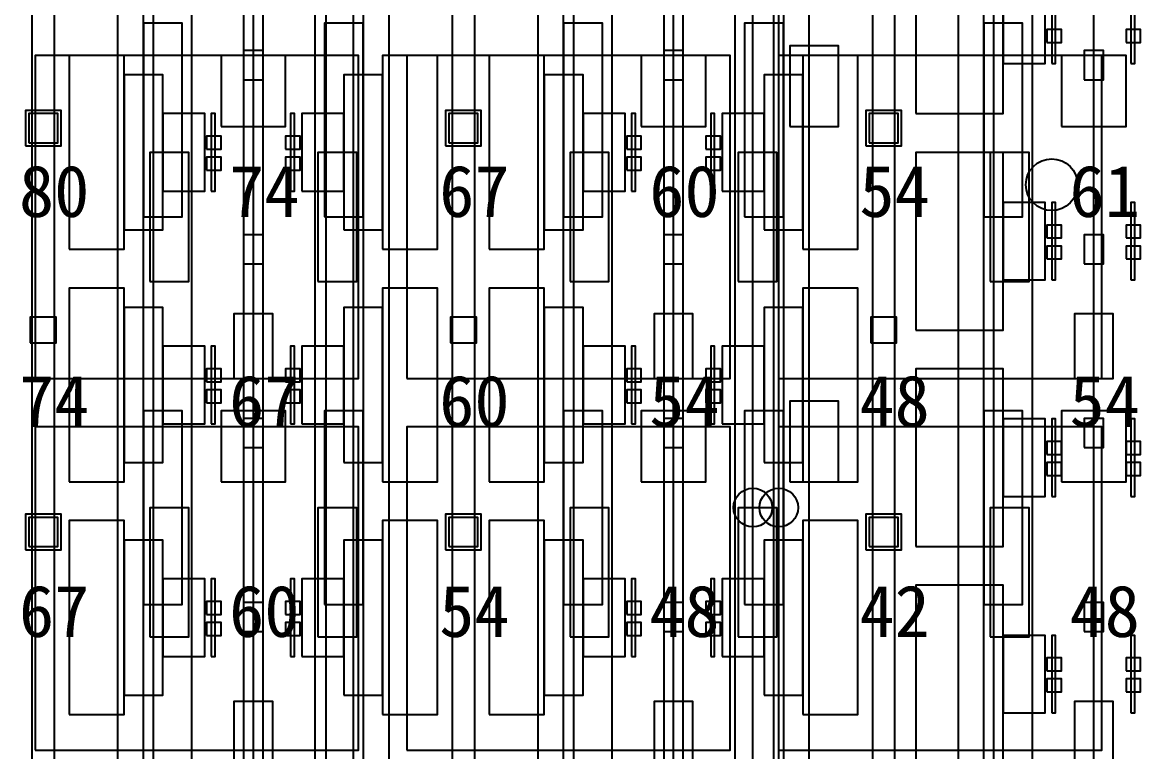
# Model space of a CAD drawing. Header units: metres. Extents: x -1640 to 1560, y -268 to 2338.
# Drawn here: x -129.4 to -94.8, y 1330.45 to 1353.03 of the extents above; entities that cross this region are included whole.
import ezdxf

# ---------------------------------------------------------------- set-up
doc = ezdxf.new("R2010")
doc.units = ezdxf.units.M
for name, color, linetype in [('1F_CHL', 4, 'Continuous'), ('1F_PUMP', 2, 'Continuous'), ('1F_SCR', 3, 'Continuous'), ('1F_STRUCT_COLUMN', 8, 'Continuous'), ('2F_CSF_LATERAL_RACK_CONCEPT', 9, 'Continuous'), ('2F_RFG', 5, 'Continuous'), ('2F_STRUCT_COLUMN', 8, 'Continuous'), ('2F_VMB', 6, 'Continuous'), ('3F_CLEANROOM_OVERHEAD_PIPE_DUCT_CONCEPT', 9, 'Continuous'), ('3F_CMP', 5, 'Continuous'), ('3F_EHS_EGRESS_DIST_M', 2, 'Continuous'), ('3F_EHS_SAFETY_SHOWER_EYEWASH_CONCEPT', 3, 'Continuous'), ('3F_ETCH', 2, 'Continuous'), ('3F_FOUP', 5, 'Continuous'), ('3F_OHT', 9, 'Continuous'), ('3F_OHTV', 1, 'Continuous'), ('3F_STRUCT_COLUMN', 8, 'Continuous'), ('3F_TBAR', 6, 'Continuous'), ('4F_FFU', 1, 'Continuous'), ('4F_STRUCT_PLENUM_TRUSS_CONCEPT', 9, 'Continuous'), ('5F_CHL', 4, 'Continuous'), ('5F_PUMP', 2, 'Continuous'), ('5F_SCR', 3, 'Continuous'), ('5F_STRUCT_COLUMN', 8, 'Continuous'), ('6F_CSF_LATERAL_RACK_CONCEPT', 9, 'Continuous'), ('6F_RFG', 5, 'Continuous'), ('6F_STRUCT_COLUMN', 8, 'Continuous'), ('6F_VMB', 6, 'Continuous'), ('7F_CLEANROOM_OVERHEAD_PIPE_DUCT_CONCEPT', 9, 'Continuous'), ('7F_CMP', 5, 'Continuous'), ('7F_EHS_EGRESS_DIST_M', 2, 'Continuous'), ('7F_EHS_SAFETY_SHOWER_EYEWASH_CONCEPT', 3, 'Continuous'), ('7F_ETCH', 2, 'Continuous'), ('7F_FOUP', 5, 'Continuous'), ('7F_OHT', 9, 'Continuous'), ('7F_OHTV', 1, 'Continuous'), ('7F_STRUCT_COLUMN', 8, 'Continuous'), ('7F_TBAR', 6, 'Continuous'), ('8F_FFU', 1, 'Continuous'), ('8F_STRUCT_PLENUM_TRUSS_CONCEPT', 9, 'Continuous'), ('EHS_TREATED_EXHAUST', 30, 'Continuous'), ('UTIL_ELEC.LV_CONCEPT', 2, 'Continuous'), ('UTIL_PCW.R_CONCEPT', 1, 'Continuous'), ('UTIL_PCW.R_RISER', 1, 'Continuous'), ('UTIL_PCW.S_CONCEPT', 6, 'Continuous'), ('UTIL_PCW.S_RISER', 6, 'Continuous')]:
    doc.layers.add(name, color=color, linetype=linetype)

msp = doc.modelspace()

# ---------------------------------------------------------------- linework, layer by layer
at = {"layer": '1F_CHL'}
for points in [[(-105.65, 1349.8), (-104.15, 1349.8), (-104.15, 1352.3), (-105.65, 1352.3)], [(-105.65, 1338.8), (-104.15, 1338.8), (-104.15, 1341.3), (-105.65, 1341.3)]]:
    msp.add_lwpolyline(points, close=True, dxfattribs=at)
at = {"layer": '1F_PUMP'}
for points in [[(-125.45, 1345), (-124.25, 1345), (-124.25, 1349), (-125.45, 1349)], [(-120.25, 1345), (-119.05, 1345), (-119.05, 1349), (-120.25, 1349)], [(-112.45, 1345), (-111.25, 1345), (-111.25, 1349), (-112.45, 1349)], [(-107.25, 1345), (-106.05, 1345), (-106.05, 1349), (-107.25, 1349)], [(-99.45, 1345), (-98.25, 1345), (-98.25, 1349), (-99.45, 1349)], [(-125.45, 1334), (-124.25, 1334), (-124.25, 1338), (-125.45, 1338)], [(-120.25, 1334), (-119.05, 1334), (-119.05, 1338), (-120.25, 1338)], [(-112.45, 1334), (-111.25, 1334), (-111.25, 1338), (-112.45, 1338)], [(-107.25, 1334), (-106.05, 1334), (-106.05, 1338), (-107.25, 1338)], [(-99.45, 1334), (-98.25, 1334), (-98.25, 1338), (-99.45, 1338)]]:
    msp.add_lwpolyline(points, close=True, dxfattribs=at)
at = {"layer": '1F_SCR'}
for points in [[(-123.25, 1349.8), (-121.25, 1349.8), (-121.25, 1352), (-123.25, 1352)], [(-110.25, 1349.8), (-108.25, 1349.8), (-108.25, 1352), (-110.25, 1352)], [(-97.25, 1349.8), (-95.25, 1349.8), (-95.25, 1352), (-97.25, 1352)], [(-123.25, 1338.8), (-121.25, 1338.8), (-121.25, 1341), (-123.25, 1341)], [(-110.25, 1338.8), (-108.25, 1338.8), (-108.25, 1341), (-110.25, 1341)], [(-97.25, 1338.8), (-95.25, 1338.8), (-95.25, 1341), (-97.25, 1341)]]:
    msp.add_lwpolyline(points, close=True, dxfattribs=at)
at = {"layer": '1F_STRUCT_COLUMN'}
for points in [[(-129.3, 1349.2), (-128.2, 1349.2), (-128.2, 1350.3), (-129.3, 1350.3)], [(-116.3, 1349.2), (-115.2, 1349.2), (-115.2, 1350.3), (-116.3, 1350.3)], [(-103.3, 1349.2), (-102.2, 1349.2), (-102.2, 1350.3), (-103.3, 1350.3)], [(-129.3, 1336.7), (-128.2, 1336.7), (-128.2, 1337.8), (-129.3, 1337.8)], [(-116.3, 1336.7), (-115.2, 1336.7), (-115.2, 1337.8), (-116.3, 1337.8)], [(-103.3, 1336.7), (-102.2, 1336.7), (-102.2, 1337.8), (-103.3, 1337.8)]]:
    msp.add_lwpolyline(points, close=True, dxfattribs=at)
at = {"layer": '2F_CSF_LATERAL_RACK_CONCEPT'}
for points in [[(-126.45, 1310), (-125.65, 1310), (-125.65, 1460), (-126.45, 1460)], [(-118.85, 1310), (-118.05, 1310), (-118.05, 1460), (-118.85, 1460)], [(-113.45, 1310), (-112.65, 1310), (-112.65, 1460), (-113.45, 1460)], [(-105.85, 1310), (-105.05, 1310), (-105.05, 1460), (-105.85, 1460)], [(-100.45, 1310), (-99.65, 1310), (-99.65, 1460), (-100.45, 1460)]]:
    msp.add_lwpolyline(points, close=True, dxfattribs=at)
at = {"layer": '2F_RFG'}
for points in [[(-125.65, 1347), (-124.45, 1347), (-124.45, 1353), (-125.65, 1353)], [(-120.05, 1347), (-118.85, 1347), (-118.85, 1353), (-120.05, 1353)], [(-112.65, 1347), (-111.45, 1347), (-111.45, 1353), (-112.65, 1353)], [(-107.05, 1347), (-105.85, 1347), (-105.85, 1353), (-107.05, 1353)], [(-99.65, 1347), (-98.45, 1347), (-98.45, 1353), (-99.65, 1353)], [(-125.65, 1335), (-124.45, 1335), (-124.45, 1341), (-125.65, 1341)], [(-120.05, 1335), (-118.85, 1335), (-118.85, 1341), (-120.05, 1341)], [(-112.65, 1335), (-111.45, 1335), (-111.45, 1341), (-112.65, 1341)], [(-107.05, 1335), (-105.85, 1335), (-105.85, 1341), (-107.05, 1341)], [(-99.65, 1335), (-98.45, 1335), (-98.45, 1341), (-99.65, 1341)]]:
    msp.add_lwpolyline(points, close=True, dxfattribs=at)
at = {"layer": '2F_STRUCT_COLUMN'}
for points in [[(-129.2, 1349.3), (-128.3, 1349.3), (-128.3, 1350.2), (-129.2, 1350.2)], [(-116.2, 1349.3), (-115.3, 1349.3), (-115.3, 1350.2), (-116.2, 1350.2)], [(-103.2, 1349.3), (-102.3, 1349.3), (-102.3, 1350.2), (-103.2, 1350.2)], [(-129.2, 1336.8), (-128.3, 1336.8), (-128.3, 1337.7), (-129.2, 1337.7)], [(-116.2, 1336.8), (-115.3, 1336.8), (-115.3, 1337.7), (-116.2, 1337.7)], [(-103.2, 1336.8), (-102.3, 1336.8), (-102.3, 1337.7), (-103.2, 1337.7)]]:
    msp.add_lwpolyline(points, close=True, dxfattribs=at)
at = {"layer": '2F_VMB'}
for points in [[(-122.85, 1342), (-121.65, 1342), (-121.65, 1344), (-122.85, 1344)], [(-109.85, 1342), (-108.65, 1342), (-108.65, 1344), (-109.85, 1344)], [(-96.85, 1342), (-95.65, 1342), (-95.65, 1344), (-96.85, 1344)], [(-122.85, 1330), (-121.65, 1330), (-121.65, 1332), (-122.85, 1332)], [(-109.85, 1330), (-108.65, 1330), (-108.65, 1332), (-109.85, 1332)], [(-96.85, 1330), (-95.65, 1330), (-95.65, 1332), (-96.85, 1332)]]:
    msp.add_lwpolyline(points, close=True, dxfattribs=at)
at = {"layer": '3F_CLEANROOM_OVERHEAD_PIPE_DUCT_CONCEPT'}
for points in [[(-125.35, 1309), (-124.15, 1309), (-124.15, 1461), (-125.35, 1461)], [(-120.35, 1309), (-119.15, 1309), (-119.15, 1461), (-120.35, 1461)], [(-112.35, 1309), (-111.15, 1309), (-111.15, 1461), (-112.35, 1461)], [(-107.35, 1309), (-106.15, 1309), (-106.15, 1461), (-107.35, 1461)], [(-99.35, 1309), (-98.15, 1309), (-98.15, 1461), (-99.35, 1461)]]:
    msp.add_lwpolyline(points, close=True, dxfattribs=at)
at = {"layer": '3F_CMP'}
for points in [[(-101.75, 1350.2), (-99.05, 1350.2), (-99.05, 1355.7), (-101.75, 1355.7)], [(-99.05, 1351.75), (-97.75, 1351.75), (-97.75, 1354.15), (-99.05, 1354.15)], [(-101.75, 1343.5), (-99.05, 1343.5), (-99.05, 1349), (-101.75, 1349)], [(-99.05, 1345.05), (-97.75, 1345.05), (-97.75, 1347.45), (-99.05, 1347.45)], [(-101.75, 1336.8), (-99.05, 1336.8), (-99.05, 1342.3), (-101.75, 1342.3)], [(-99.05, 1338.35), (-97.75, 1338.35), (-97.75, 1340.75), (-99.05, 1340.75)], [(-101.75, 1330.1), (-99.05, 1330.1), (-99.05, 1335.6), (-101.75, 1335.6)], [(-99.05, 1331.65), (-97.75, 1331.65), (-97.75, 1334.05), (-99.05, 1334.05)]]:
    msp.add_lwpolyline(points, close=True, dxfattribs=at)
at = {"layer": '3F_EHS_SAFETY_SHOWER_EYEWASH_CONCEPT'}
msp.add_circle((-97.55, 1348), 0.8, dxfattribs=at)
at = {"layer": '3F_ETCH'}
for points in [[(-127.95, 1346), (-126.25, 1346), (-126.25, 1352), (-127.95, 1352)], [(-118.25, 1346), (-116.55, 1346), (-116.55, 1352), (-118.25, 1352)], [(-114.95, 1346), (-113.25, 1346), (-113.25, 1352), (-114.95, 1352)], [(-105.25, 1346), (-103.55, 1346), (-103.55, 1352), (-105.25, 1352)], [(-126.25, 1346.6), (-125.05, 1346.6), (-125.05, 1351.4), (-126.25, 1351.4)], [(-119.45, 1346.6), (-118.25, 1346.6), (-118.25, 1351.4), (-119.45, 1351.4)], [(-113.25, 1346.6), (-112.05, 1346.6), (-112.05, 1351.4), (-113.25, 1351.4)], [(-106.45, 1346.6), (-105.25, 1346.6), (-105.25, 1351.4), (-106.45, 1351.4)], [(-125.05, 1347.8), (-123.75, 1347.8), (-123.75, 1350.2), (-125.05, 1350.2)], [(-120.75, 1347.8), (-119.45, 1347.8), (-119.45, 1350.2), (-120.75, 1350.2)], [(-112.05, 1347.8), (-110.75, 1347.8), (-110.75, 1350.2), (-112.05, 1350.2)], [(-107.75, 1347.8), (-106.45, 1347.8), (-106.45, 1350.2), (-107.75, 1350.2)], [(-127.95, 1338.8), (-126.25, 1338.8), (-126.25, 1344.8), (-127.95, 1344.8)], [(-118.25, 1338.8), (-116.55, 1338.8), (-116.55, 1344.8), (-118.25, 1344.8)], [(-114.95, 1338.8), (-113.25, 1338.8), (-113.25, 1344.8), (-114.95, 1344.8)], [(-105.25, 1338.8), (-103.55, 1338.8), (-103.55, 1344.8), (-105.25, 1344.8)], [(-126.25, 1339.4), (-125.05, 1339.4), (-125.05, 1344.2), (-126.25, 1344.2)], [(-119.45, 1339.4), (-118.25, 1339.4), (-118.25, 1344.2), (-119.45, 1344.2)], [(-113.25, 1339.4), (-112.05, 1339.4), (-112.05, 1344.2), (-113.25, 1344.2)], [(-106.45, 1339.4), (-105.25, 1339.4), (-105.25, 1344.2), (-106.45, 1344.2)], [(-125.05, 1340.6), (-123.75, 1340.6), (-123.75, 1343), (-125.05, 1343)], [(-120.75, 1340.6), (-119.45, 1340.6), (-119.45, 1343), (-120.75, 1343)], [(-112.05, 1340.6), (-110.75, 1340.6), (-110.75, 1343), (-112.05, 1343)], [(-107.75, 1340.6), (-106.45, 1340.6), (-106.45, 1343), (-107.75, 1343)], [(-127.95, 1331.6), (-126.25, 1331.6), (-126.25, 1337.6), (-127.95, 1337.6)], [(-118.25, 1331.6), (-116.55, 1331.6), (-116.55, 1337.6), (-118.25, 1337.6)], [(-114.95, 1331.6), (-113.25, 1331.6), (-113.25, 1337.6), (-114.95, 1337.6)], [(-105.25, 1331.6), (-103.55, 1331.6), (-103.55, 1337.6), (-105.25, 1337.6)], [(-126.25, 1332.2), (-125.05, 1332.2), (-125.05, 1337), (-126.25, 1337)], [(-119.45, 1332.2), (-118.25, 1332.2), (-118.25, 1337), (-119.45, 1337)], [(-113.25, 1332.2), (-112.05, 1332.2), (-112.05, 1337), (-113.25, 1337)], [(-106.45, 1332.2), (-105.25, 1332.2), (-105.25, 1337), (-106.45, 1337)], [(-125.05, 1333.4), (-123.75, 1333.4), (-123.75, 1335.8), (-125.05, 1335.8)], [(-120.75, 1333.4), (-119.45, 1333.4), (-119.45, 1335.8), (-120.75, 1335.8)], [(-112.05, 1333.4), (-110.75, 1333.4), (-110.75, 1335.8), (-112.05, 1335.8)], [(-107.75, 1333.4), (-106.45, 1333.4), (-106.45, 1335.8), (-107.75, 1335.8)]]:
    msp.add_lwpolyline(points, close=True, dxfattribs=at)
at = {"layer": '3F_FOUP'}
for points in [[(-97.7, 1352.4), (-97.25, 1352.4), (-97.25, 1352.8), (-97.7, 1352.8)], [(-95.25, 1352.4), (-94.8, 1352.4), (-94.8, 1352.8), (-95.25, 1352.8)], [(-123.7, 1349.1), (-123.25, 1349.1), (-123.25, 1349.5), (-123.7, 1349.5)], [(-121.25, 1349.1), (-120.8, 1349.1), (-120.8, 1349.5), (-121.25, 1349.5)], [(-110.7, 1349.1), (-110.25, 1349.1), (-110.25, 1349.5), (-110.7, 1349.5)], [(-108.25, 1349.1), (-107.8, 1349.1), (-107.8, 1349.5), (-108.25, 1349.5)], [(-123.7, 1348.45), (-123.25, 1348.45), (-123.25, 1348.85), (-123.7, 1348.85)], [(-121.25, 1348.45), (-120.8, 1348.45), (-120.8, 1348.85), (-121.25, 1348.85)], [(-110.7, 1348.45), (-110.25, 1348.45), (-110.25, 1348.85), (-110.7, 1348.85)], [(-108.25, 1348.45), (-107.8, 1348.45), (-107.8, 1348.85), (-108.25, 1348.85)], [(-97.7, 1346.35), (-97.25, 1346.35), (-97.25, 1346.75), (-97.7, 1346.75)], [(-95.25, 1346.35), (-94.8, 1346.35), (-94.8, 1346.75), (-95.25, 1346.75)], [(-97.7, 1345.7), (-97.25, 1345.7), (-97.25, 1346.1), (-97.7, 1346.1)], [(-95.25, 1345.7), (-94.8, 1345.7), (-94.8, 1346.1), (-95.25, 1346.1)], [(-123.7, 1341.9), (-123.25, 1341.9), (-123.25, 1342.3), (-123.7, 1342.3)], [(-121.25, 1341.9), (-120.8, 1341.9), (-120.8, 1342.3), (-121.25, 1342.3)], [(-110.7, 1341.9), (-110.25, 1341.9), (-110.25, 1342.3), (-110.7, 1342.3)], [(-108.25, 1341.9), (-107.8, 1341.9), (-107.8, 1342.3), (-108.25, 1342.3)], [(-123.7, 1341.25), (-123.25, 1341.25), (-123.25, 1341.65), (-123.7, 1341.65)], [(-121.25, 1341.25), (-120.8, 1341.25), (-120.8, 1341.65), (-121.25, 1341.65)], [(-110.7, 1341.25), (-110.25, 1341.25), (-110.25, 1341.65), (-110.7, 1341.65)], [(-108.25, 1341.25), (-107.8, 1341.25), (-107.8, 1341.65), (-108.25, 1341.65)], [(-97.7, 1339.65), (-97.25, 1339.65), (-97.25, 1340.05), (-97.7, 1340.05)], [(-95.25, 1339.65), (-94.8, 1339.65), (-94.8, 1340.05), (-95.25, 1340.05)], [(-97.7, 1339), (-97.25, 1339), (-97.25, 1339.4), (-97.7, 1339.4)], [(-95.25, 1339), (-94.8, 1339), (-94.8, 1339.4), (-95.25, 1339.4)], [(-123.7, 1334.7), (-123.25, 1334.7), (-123.25, 1335.1), (-123.7, 1335.1)], [(-121.25, 1334.7), (-120.8, 1334.7), (-120.8, 1335.1), (-121.25, 1335.1)], [(-110.7, 1334.7), (-110.25, 1334.7), (-110.25, 1335.1), (-110.7, 1335.1)], [(-108.25, 1334.7), (-107.8, 1334.7), (-107.8, 1335.1), (-108.25, 1335.1)], [(-123.7, 1334.05), (-123.25, 1334.05), (-123.25, 1334.45), (-123.7, 1334.45)], [(-121.25, 1334.05), (-120.8, 1334.05), (-120.8, 1334.45), (-121.25, 1334.45)], [(-110.7, 1334.05), (-110.25, 1334.05), (-110.25, 1334.45), (-110.7, 1334.45)], [(-108.25, 1334.05), (-107.8, 1334.05), (-107.8, 1334.45), (-108.25, 1334.45)], [(-97.7, 1332.95), (-97.25, 1332.95), (-97.25, 1333.35), (-97.7, 1333.35)], [(-95.25, 1332.95), (-94.8, 1332.95), (-94.8, 1333.35), (-95.25, 1333.35)], [(-97.7, 1332.3), (-97.25, 1332.3), (-97.25, 1332.7), (-97.7, 1332.7)], [(-95.25, 1332.3), (-94.8, 1332.3), (-94.8, 1332.7), (-95.25, 1332.7)]]:
    msp.add_lwpolyline(points, close=True, dxfattribs=at)
at = {"layer": '3F_OHT'}
for p, q in [((-122.25, 1309), (-122.25, 1381)), ((-109.25, 1309), (-109.25, 1381)), ((-96.25, 1309), (-96.25, 1381))]:
    msp.add_line(p, q, dxfattribs=at)
at = {"layer": '3F_OHTV'}
for points in [[(-122.55, 1351.25), (-121.95, 1351.25), (-121.95, 1352.15), (-122.55, 1352.15)], [(-109.55, 1351.25), (-108.95, 1351.25), (-108.95, 1352.15), (-109.55, 1352.15)], [(-96.55, 1351.25), (-95.95, 1351.25), (-95.95, 1352.15), (-96.55, 1352.15)], [(-122.55, 1345.55), (-121.95, 1345.55), (-121.95, 1346.45), (-122.55, 1346.45)], [(-109.55, 1345.55), (-108.95, 1345.55), (-108.95, 1346.45), (-109.55, 1346.45)], [(-96.55, 1345.55), (-95.95, 1345.55), (-95.95, 1346.45), (-96.55, 1346.45)], [(-122.55, 1339.86), (-121.95, 1339.86), (-121.95, 1340.76), (-122.55, 1340.76)], [(-109.55, 1339.86), (-108.95, 1339.86), (-108.95, 1340.76), (-109.55, 1340.76)], [(-96.55, 1339.86), (-95.95, 1339.86), (-95.95, 1340.76), (-96.55, 1340.76)], [(-122.55, 1334.17), (-121.95, 1334.17), (-121.95, 1335.07), (-122.55, 1335.07)], [(-109.55, 1334.17), (-108.95, 1334.17), (-108.95, 1335.07), (-109.55, 1335.07)], [(-96.55, 1334.17), (-95.95, 1334.17), (-95.95, 1335.07), (-96.55, 1335.07)]]:
    msp.add_lwpolyline(points, close=True, dxfattribs=at)
at = {"layer": '3F_STRUCT_COLUMN'}
for points in [[(-129.15, 1343.1), (-128.35, 1343.1), (-128.35, 1343.9), (-129.15, 1343.9)], [(-116.15, 1343.1), (-115.35, 1343.1), (-115.35, 1343.9), (-116.15, 1343.9)], [(-103.15, 1343.1), (-102.35, 1343.1), (-102.35, 1343.9), (-103.15, 1343.9)]]:
    msp.add_lwpolyline(points, close=True, dxfattribs=at)
at = {"layer": '3F_TBAR'}
for points in [[(-97.55, 1351.75), (-97.43, 1351.75), (-97.43, 1354.15), (-97.55, 1354.15)], [(-95.1, 1351.75), (-94.98, 1351.75), (-94.98, 1354.15), (-95.1, 1354.15)], [(-123.55, 1347.8), (-123.43, 1347.8), (-123.43, 1350.2), (-123.55, 1350.2)], [(-121.1, 1347.8), (-120.98, 1347.8), (-120.98, 1350.2), (-121.1, 1350.2)], [(-110.55, 1347.8), (-110.43, 1347.8), (-110.43, 1350.2), (-110.55, 1350.2)], [(-108.1, 1347.8), (-107.98, 1347.8), (-107.98, 1350.2), (-108.1, 1350.2)], [(-97.55, 1345.05), (-97.43, 1345.05), (-97.43, 1347.45), (-97.55, 1347.45)], [(-95.1, 1345.05), (-94.98, 1345.05), (-94.98, 1347.45), (-95.1, 1347.45)], [(-123.55, 1340.6), (-123.43, 1340.6), (-123.43, 1343), (-123.55, 1343)], [(-121.1, 1340.6), (-120.98, 1340.6), (-120.98, 1343), (-121.1, 1343)], [(-110.55, 1340.6), (-110.43, 1340.6), (-110.43, 1343), (-110.55, 1343)], [(-108.1, 1340.6), (-107.98, 1340.6), (-107.98, 1343), (-108.1, 1343)], [(-97.55, 1338.35), (-97.43, 1338.35), (-97.43, 1340.75), (-97.55, 1340.75)], [(-95.1, 1338.35), (-94.98, 1338.35), (-94.98, 1340.75), (-95.1, 1340.75)], [(-123.55, 1333.4), (-123.43, 1333.4), (-123.43, 1335.8), (-123.55, 1335.8)], [(-121.1, 1333.4), (-120.98, 1333.4), (-120.98, 1335.8), (-121.1, 1335.8)], [(-110.55, 1333.4), (-110.43, 1333.4), (-110.43, 1335.8), (-110.55, 1335.8)], [(-108.1, 1333.4), (-107.98, 1333.4), (-107.98, 1335.8), (-108.1, 1335.8)], [(-97.55, 1331.65), (-97.43, 1331.65), (-97.43, 1334.05), (-97.55, 1334.05)], [(-95.1, 1331.65), (-94.98, 1331.65), (-94.98, 1334.05), (-95.1, 1334.05)]]:
    msp.add_lwpolyline(points, close=True, dxfattribs=at)
at = {"layer": '4F_FFU'}
for points in [[(-129, 1342), (-119, 1342), (-119, 1352), (-129, 1352)], [(-117.5, 1342), (-107.5, 1342), (-107.5, 1352), (-117.5, 1352)], [(-106, 1342), (-96, 1342), (-96, 1352), (-106, 1352)], [(-129, 1330.5), (-119, 1330.5), (-119, 1340.5), (-129, 1340.5)], [(-117.5, 1330.5), (-107.5, 1330.5), (-107.5, 1340.5), (-117.5, 1340.5)], [(-106, 1330.5), (-96, 1330.5), (-96, 1340.5), (-106, 1340.5)]]:
    msp.add_lwpolyline(points, close=True, dxfattribs=at)
at = {"layer": '4F_STRUCT_PLENUM_TRUSS_CONCEPT'}
for points in [[(-129.1, 1306), (-128.4, 1306), (-128.4, 1464), (-129.1, 1464)], [(-116.1, 1306), (-115.4, 1306), (-115.4, 1464), (-116.1, 1464)], [(-103.1, 1306), (-102.4, 1306), (-102.4, 1464), (-103.1, 1464)]]:
    msp.add_lwpolyline(points, close=True, dxfattribs=at)
at = {"layer": '5F_CHL'}
for points in [[(-105.65, 1349.8), (-104.15, 1349.8), (-104.15, 1352.3), (-105.65, 1352.3)], [(-105.65, 1338.8), (-104.15, 1338.8), (-104.15, 1341.3), (-105.65, 1341.3)]]:
    msp.add_lwpolyline(points, close=True, dxfattribs=at)
at = {"layer": '5F_PUMP'}
for points in [[(-125.45, 1345), (-124.25, 1345), (-124.25, 1349), (-125.45, 1349)], [(-120.25, 1345), (-119.05, 1345), (-119.05, 1349), (-120.25, 1349)], [(-112.45, 1345), (-111.25, 1345), (-111.25, 1349), (-112.45, 1349)], [(-107.25, 1345), (-106.05, 1345), (-106.05, 1349), (-107.25, 1349)], [(-99.45, 1345), (-98.25, 1345), (-98.25, 1349), (-99.45, 1349)], [(-125.45, 1334), (-124.25, 1334), (-124.25, 1338), (-125.45, 1338)], [(-120.25, 1334), (-119.05, 1334), (-119.05, 1338), (-120.25, 1338)], [(-112.45, 1334), (-111.25, 1334), (-111.25, 1338), (-112.45, 1338)], [(-107.25, 1334), (-106.05, 1334), (-106.05, 1338), (-107.25, 1338)], [(-99.45, 1334), (-98.25, 1334), (-98.25, 1338), (-99.45, 1338)]]:
    msp.add_lwpolyline(points, close=True, dxfattribs=at)
at = {"layer": '5F_SCR'}
for points in [[(-123.25, 1349.8), (-121.25, 1349.8), (-121.25, 1352), (-123.25, 1352)], [(-110.25, 1349.8), (-108.25, 1349.8), (-108.25, 1352), (-110.25, 1352)], [(-97.25, 1349.8), (-95.25, 1349.8), (-95.25, 1352), (-97.25, 1352)], [(-123.25, 1338.8), (-121.25, 1338.8), (-121.25, 1341), (-123.25, 1341)], [(-110.25, 1338.8), (-108.25, 1338.8), (-108.25, 1341), (-110.25, 1341)], [(-97.25, 1338.8), (-95.25, 1338.8), (-95.25, 1341), (-97.25, 1341)]]:
    msp.add_lwpolyline(points, close=True, dxfattribs=at)
at = {"layer": '5F_STRUCT_COLUMN'}
for points in [[(-129.3, 1349.2), (-128.2, 1349.2), (-128.2, 1350.3), (-129.3, 1350.3)], [(-116.3, 1349.2), (-115.2, 1349.2), (-115.2, 1350.3), (-116.3, 1350.3)], [(-103.3, 1349.2), (-102.2, 1349.2), (-102.2, 1350.3), (-103.3, 1350.3)], [(-129.3, 1336.7), (-128.2, 1336.7), (-128.2, 1337.8), (-129.3, 1337.8)], [(-116.3, 1336.7), (-115.2, 1336.7), (-115.2, 1337.8), (-116.3, 1337.8)], [(-103.3, 1336.7), (-102.2, 1336.7), (-102.2, 1337.8), (-103.3, 1337.8)]]:
    msp.add_lwpolyline(points, close=True, dxfattribs=at)
at = {"layer": '6F_CSF_LATERAL_RACK_CONCEPT'}
for points in [[(-126.45, 1310), (-125.65, 1310), (-125.65, 1460), (-126.45, 1460)], [(-118.85, 1310), (-118.05, 1310), (-118.05, 1460), (-118.85, 1460)], [(-113.45, 1310), (-112.65, 1310), (-112.65, 1460), (-113.45, 1460)], [(-105.85, 1310), (-105.05, 1310), (-105.05, 1460), (-105.85, 1460)], [(-100.45, 1310), (-99.65, 1310), (-99.65, 1460), (-100.45, 1460)]]:
    msp.add_lwpolyline(points, close=True, dxfattribs=at)
at = {"layer": '6F_RFG'}
for points in [[(-125.65, 1347), (-124.45, 1347), (-124.45, 1353), (-125.65, 1353)], [(-120.05, 1347), (-118.85, 1347), (-118.85, 1353), (-120.05, 1353)], [(-112.65, 1347), (-111.45, 1347), (-111.45, 1353), (-112.65, 1353)], [(-107.05, 1347), (-105.85, 1347), (-105.85, 1353), (-107.05, 1353)], [(-99.65, 1347), (-98.45, 1347), (-98.45, 1353), (-99.65, 1353)], [(-125.65, 1335), (-124.45, 1335), (-124.45, 1341), (-125.65, 1341)], [(-120.05, 1335), (-118.85, 1335), (-118.85, 1341), (-120.05, 1341)], [(-112.65, 1335), (-111.45, 1335), (-111.45, 1341), (-112.65, 1341)], [(-107.05, 1335), (-105.85, 1335), (-105.85, 1341), (-107.05, 1341)], [(-99.65, 1335), (-98.45, 1335), (-98.45, 1341), (-99.65, 1341)]]:
    msp.add_lwpolyline(points, close=True, dxfattribs=at)
at = {"layer": '6F_STRUCT_COLUMN'}
for points in [[(-129.2, 1349.3), (-128.3, 1349.3), (-128.3, 1350.2), (-129.2, 1350.2)], [(-116.2, 1349.3), (-115.3, 1349.3), (-115.3, 1350.2), (-116.2, 1350.2)], [(-103.2, 1349.3), (-102.3, 1349.3), (-102.3, 1350.2), (-103.2, 1350.2)], [(-129.2, 1336.8), (-128.3, 1336.8), (-128.3, 1337.7), (-129.2, 1337.7)], [(-116.2, 1336.8), (-115.3, 1336.8), (-115.3, 1337.7), (-116.2, 1337.7)], [(-103.2, 1336.8), (-102.3, 1336.8), (-102.3, 1337.7), (-103.2, 1337.7)]]:
    msp.add_lwpolyline(points, close=True, dxfattribs=at)
at = {"layer": '6F_VMB'}
for points in [[(-122.85, 1342), (-121.65, 1342), (-121.65, 1344), (-122.85, 1344)], [(-109.85, 1342), (-108.65, 1342), (-108.65, 1344), (-109.85, 1344)], [(-96.85, 1342), (-95.65, 1342), (-95.65, 1344), (-96.85, 1344)], [(-122.85, 1330), (-121.65, 1330), (-121.65, 1332), (-122.85, 1332)], [(-109.85, 1330), (-108.65, 1330), (-108.65, 1332), (-109.85, 1332)], [(-96.85, 1330), (-95.65, 1330), (-95.65, 1332), (-96.85, 1332)]]:
    msp.add_lwpolyline(points, close=True, dxfattribs=at)
at = {"layer": '7F_CLEANROOM_OVERHEAD_PIPE_DUCT_CONCEPT'}
for points in [[(-125.35, 1309), (-124.15, 1309), (-124.15, 1461), (-125.35, 1461)], [(-120.35, 1309), (-119.15, 1309), (-119.15, 1461), (-120.35, 1461)], [(-112.35, 1309), (-111.15, 1309), (-111.15, 1461), (-112.35, 1461)], [(-107.35, 1309), (-106.15, 1309), (-106.15, 1461), (-107.35, 1461)], [(-99.35, 1309), (-98.15, 1309), (-98.15, 1461), (-99.35, 1461)]]:
    msp.add_lwpolyline(points, close=True, dxfattribs=at)
at = {"layer": '7F_CMP'}
for points in [[(-101.75, 1350.2), (-99.05, 1350.2), (-99.05, 1355.7), (-101.75, 1355.7)], [(-99.05, 1351.75), (-97.75, 1351.75), (-97.75, 1354.15), (-99.05, 1354.15)], [(-101.75, 1343.5), (-99.05, 1343.5), (-99.05, 1349), (-101.75, 1349)], [(-99.05, 1345.05), (-97.75, 1345.05), (-97.75, 1347.45), (-99.05, 1347.45)], [(-101.75, 1336.8), (-99.05, 1336.8), (-99.05, 1342.3), (-101.75, 1342.3)], [(-99.05, 1338.35), (-97.75, 1338.35), (-97.75, 1340.75), (-99.05, 1340.75)], [(-101.75, 1330.1), (-99.05, 1330.1), (-99.05, 1335.6), (-101.75, 1335.6)], [(-99.05, 1331.65), (-97.75, 1331.65), (-97.75, 1334.05), (-99.05, 1334.05)]]:
    msp.add_lwpolyline(points, close=True, dxfattribs=at)
at = {"layer": '7F_EHS_SAFETY_SHOWER_EYEWASH_CONCEPT'}
msp.add_circle((-97.55, 1348), 0.8, dxfattribs=at)
at = {"layer": '7F_ETCH'}
for points in [[(-127.95, 1346), (-126.25, 1346), (-126.25, 1352), (-127.95, 1352)], [(-118.25, 1346), (-116.55, 1346), (-116.55, 1352), (-118.25, 1352)], [(-114.95, 1346), (-113.25, 1346), (-113.25, 1352), (-114.95, 1352)], [(-105.25, 1346), (-103.55, 1346), (-103.55, 1352), (-105.25, 1352)], [(-126.25, 1346.6), (-125.05, 1346.6), (-125.05, 1351.4), (-126.25, 1351.4)], [(-119.45, 1346.6), (-118.25, 1346.6), (-118.25, 1351.4), (-119.45, 1351.4)], [(-113.25, 1346.6), (-112.05, 1346.6), (-112.05, 1351.4), (-113.25, 1351.4)], [(-106.45, 1346.6), (-105.25, 1346.6), (-105.25, 1351.4), (-106.45, 1351.4)], [(-125.05, 1347.8), (-123.75, 1347.8), (-123.75, 1350.2), (-125.05, 1350.2)], [(-120.75, 1347.8), (-119.45, 1347.8), (-119.45, 1350.2), (-120.75, 1350.2)], [(-112.05, 1347.8), (-110.75, 1347.8), (-110.75, 1350.2), (-112.05, 1350.2)], [(-107.75, 1347.8), (-106.45, 1347.8), (-106.45, 1350.2), (-107.75, 1350.2)], [(-127.95, 1338.8), (-126.25, 1338.8), (-126.25, 1344.8), (-127.95, 1344.8)], [(-118.25, 1338.8), (-116.55, 1338.8), (-116.55, 1344.8), (-118.25, 1344.8)], [(-114.95, 1338.8), (-113.25, 1338.8), (-113.25, 1344.8), (-114.95, 1344.8)], [(-105.25, 1338.8), (-103.55, 1338.8), (-103.55, 1344.8), (-105.25, 1344.8)], [(-126.25, 1339.4), (-125.05, 1339.4), (-125.05, 1344.2), (-126.25, 1344.2)], [(-119.45, 1339.4), (-118.25, 1339.4), (-118.25, 1344.2), (-119.45, 1344.2)], [(-113.25, 1339.4), (-112.05, 1339.4), (-112.05, 1344.2), (-113.25, 1344.2)], [(-106.45, 1339.4), (-105.25, 1339.4), (-105.25, 1344.2), (-106.45, 1344.2)], [(-125.05, 1340.6), (-123.75, 1340.6), (-123.75, 1343), (-125.05, 1343)], [(-120.75, 1340.6), (-119.45, 1340.6), (-119.45, 1343), (-120.75, 1343)], [(-112.05, 1340.6), (-110.75, 1340.6), (-110.75, 1343), (-112.05, 1343)], [(-107.75, 1340.6), (-106.45, 1340.6), (-106.45, 1343), (-107.75, 1343)], [(-127.95, 1331.6), (-126.25, 1331.6), (-126.25, 1337.6), (-127.95, 1337.6)], [(-118.25, 1331.6), (-116.55, 1331.6), (-116.55, 1337.6), (-118.25, 1337.6)], [(-114.95, 1331.6), (-113.25, 1331.6), (-113.25, 1337.6), (-114.95, 1337.6)], [(-105.25, 1331.6), (-103.55, 1331.6), (-103.55, 1337.6), (-105.25, 1337.6)], [(-126.25, 1332.2), (-125.05, 1332.2), (-125.05, 1337), (-126.25, 1337)], [(-119.45, 1332.2), (-118.25, 1332.2), (-118.25, 1337), (-119.45, 1337)], [(-113.25, 1332.2), (-112.05, 1332.2), (-112.05, 1337), (-113.25, 1337)], [(-106.45, 1332.2), (-105.25, 1332.2), (-105.25, 1337), (-106.45, 1337)], [(-125.05, 1333.4), (-123.75, 1333.4), (-123.75, 1335.8), (-125.05, 1335.8)], [(-120.75, 1333.4), (-119.45, 1333.4), (-119.45, 1335.8), (-120.75, 1335.8)], [(-112.05, 1333.4), (-110.75, 1333.4), (-110.75, 1335.8), (-112.05, 1335.8)], [(-107.75, 1333.4), (-106.45, 1333.4), (-106.45, 1335.8), (-107.75, 1335.8)]]:
    msp.add_lwpolyline(points, close=True, dxfattribs=at)
at = {"layer": '7F_FOUP'}
for points in [[(-97.7, 1352.4), (-97.25, 1352.4), (-97.25, 1352.8), (-97.7, 1352.8)], [(-95.25, 1352.4), (-94.8, 1352.4), (-94.8, 1352.8), (-95.25, 1352.8)], [(-123.7, 1349.1), (-123.25, 1349.1), (-123.25, 1349.5), (-123.7, 1349.5)], [(-121.25, 1349.1), (-120.8, 1349.1), (-120.8, 1349.5), (-121.25, 1349.5)], [(-110.7, 1349.1), (-110.25, 1349.1), (-110.25, 1349.5), (-110.7, 1349.5)], [(-108.25, 1349.1), (-107.8, 1349.1), (-107.8, 1349.5), (-108.25, 1349.5)], [(-123.7, 1348.45), (-123.25, 1348.45), (-123.25, 1348.85), (-123.7, 1348.85)], [(-121.25, 1348.45), (-120.8, 1348.45), (-120.8, 1348.85), (-121.25, 1348.85)], [(-110.7, 1348.45), (-110.25, 1348.45), (-110.25, 1348.85), (-110.7, 1348.85)], [(-108.25, 1348.45), (-107.8, 1348.45), (-107.8, 1348.85), (-108.25, 1348.85)], [(-97.7, 1346.35), (-97.25, 1346.35), (-97.25, 1346.75), (-97.7, 1346.75)], [(-95.25, 1346.35), (-94.8, 1346.35), (-94.8, 1346.75), (-95.25, 1346.75)], [(-97.7, 1345.7), (-97.25, 1345.7), (-97.25, 1346.1), (-97.7, 1346.1)], [(-95.25, 1345.7), (-94.8, 1345.7), (-94.8, 1346.1), (-95.25, 1346.1)], [(-123.7, 1341.9), (-123.25, 1341.9), (-123.25, 1342.3), (-123.7, 1342.3)], [(-121.25, 1341.9), (-120.8, 1341.9), (-120.8, 1342.3), (-121.25, 1342.3)], [(-110.7, 1341.9), (-110.25, 1341.9), (-110.25, 1342.3), (-110.7, 1342.3)], [(-108.25, 1341.9), (-107.8, 1341.9), (-107.8, 1342.3), (-108.25, 1342.3)], [(-123.7, 1341.25), (-123.25, 1341.25), (-123.25, 1341.65), (-123.7, 1341.65)], [(-121.25, 1341.25), (-120.8, 1341.25), (-120.8, 1341.65), (-121.25, 1341.65)], [(-110.7, 1341.25), (-110.25, 1341.25), (-110.25, 1341.65), (-110.7, 1341.65)], [(-108.25, 1341.25), (-107.8, 1341.25), (-107.8, 1341.65), (-108.25, 1341.65)], [(-97.7, 1339.65), (-97.25, 1339.65), (-97.25, 1340.05), (-97.7, 1340.05)], [(-95.25, 1339.65), (-94.8, 1339.65), (-94.8, 1340.05), (-95.25, 1340.05)], [(-97.7, 1339), (-97.25, 1339), (-97.25, 1339.4), (-97.7, 1339.4)], [(-95.25, 1339), (-94.8, 1339), (-94.8, 1339.4), (-95.25, 1339.4)], [(-123.7, 1334.7), (-123.25, 1334.7), (-123.25, 1335.1), (-123.7, 1335.1)], [(-121.25, 1334.7), (-120.8, 1334.7), (-120.8, 1335.1), (-121.25, 1335.1)], [(-110.7, 1334.7), (-110.25, 1334.7), (-110.25, 1335.1), (-110.7, 1335.1)], [(-108.25, 1334.7), (-107.8, 1334.7), (-107.8, 1335.1), (-108.25, 1335.1)], [(-123.7, 1334.05), (-123.25, 1334.05), (-123.25, 1334.45), (-123.7, 1334.45)], [(-121.25, 1334.05), (-120.8, 1334.05), (-120.8, 1334.45), (-121.25, 1334.45)], [(-110.7, 1334.05), (-110.25, 1334.05), (-110.25, 1334.45), (-110.7, 1334.45)], [(-108.25, 1334.05), (-107.8, 1334.05), (-107.8, 1334.45), (-108.25, 1334.45)], [(-97.7, 1332.95), (-97.25, 1332.95), (-97.25, 1333.35), (-97.7, 1333.35)], [(-95.25, 1332.95), (-94.8, 1332.95), (-94.8, 1333.35), (-95.25, 1333.35)], [(-97.7, 1332.3), (-97.25, 1332.3), (-97.25, 1332.7), (-97.7, 1332.7)], [(-95.25, 1332.3), (-94.8, 1332.3), (-94.8, 1332.7), (-95.25, 1332.7)]]:
    msp.add_lwpolyline(points, close=True, dxfattribs=at)
at = {"layer": '7F_OHT'}
for p, q in [((-122.25, 1309), (-122.25, 1381)), ((-109.25, 1309), (-109.25, 1381)), ((-96.25, 1309), (-96.25, 1381))]:
    msp.add_line(p, q, dxfattribs=at)
at = {"layer": '7F_OHTV'}
for points in [[(-122.55, 1351.25), (-121.95, 1351.25), (-121.95, 1352.15), (-122.55, 1352.15)], [(-109.55, 1351.25), (-108.95, 1351.25), (-108.95, 1352.15), (-109.55, 1352.15)], [(-96.55, 1351.25), (-95.95, 1351.25), (-95.95, 1352.15), (-96.55, 1352.15)], [(-122.55, 1345.55), (-121.95, 1345.55), (-121.95, 1346.45), (-122.55, 1346.45)], [(-109.55, 1345.55), (-108.95, 1345.55), (-108.95, 1346.45), (-109.55, 1346.45)], [(-96.55, 1345.55), (-95.95, 1345.55), (-95.95, 1346.45), (-96.55, 1346.45)], [(-122.55, 1339.86), (-121.95, 1339.86), (-121.95, 1340.76), (-122.55, 1340.76)], [(-109.55, 1339.86), (-108.95, 1339.86), (-108.95, 1340.76), (-109.55, 1340.76)], [(-96.55, 1339.86), (-95.95, 1339.86), (-95.95, 1340.76), (-96.55, 1340.76)], [(-122.55, 1334.17), (-121.95, 1334.17), (-121.95, 1335.07), (-122.55, 1335.07)], [(-109.55, 1334.17), (-108.95, 1334.17), (-108.95, 1335.07), (-109.55, 1335.07)], [(-96.55, 1334.17), (-95.95, 1334.17), (-95.95, 1335.07), (-96.55, 1335.07)]]:
    msp.add_lwpolyline(points, close=True, dxfattribs=at)
at = {"layer": '7F_STRUCT_COLUMN'}
for points in [[(-129.15, 1343.1), (-128.35, 1343.1), (-128.35, 1343.9), (-129.15, 1343.9)], [(-116.15, 1343.1), (-115.35, 1343.1), (-115.35, 1343.9), (-116.15, 1343.9)], [(-103.15, 1343.1), (-102.35, 1343.1), (-102.35, 1343.9), (-103.15, 1343.9)]]:
    msp.add_lwpolyline(points, close=True, dxfattribs=at)
at = {"layer": '7F_TBAR'}
for points in [[(-97.55, 1351.75), (-97.43, 1351.75), (-97.43, 1354.15), (-97.55, 1354.15)], [(-95.1, 1351.75), (-94.98, 1351.75), (-94.98, 1354.15), (-95.1, 1354.15)], [(-123.55, 1347.8), (-123.43, 1347.8), (-123.43, 1350.2), (-123.55, 1350.2)], [(-121.1, 1347.8), (-120.98, 1347.8), (-120.98, 1350.2), (-121.1, 1350.2)], [(-110.55, 1347.8), (-110.43, 1347.8), (-110.43, 1350.2), (-110.55, 1350.2)], [(-108.1, 1347.8), (-107.98, 1347.8), (-107.98, 1350.2), (-108.1, 1350.2)], [(-97.55, 1345.05), (-97.43, 1345.05), (-97.43, 1347.45), (-97.55, 1347.45)], [(-95.1, 1345.05), (-94.98, 1345.05), (-94.98, 1347.45), (-95.1, 1347.45)], [(-123.55, 1340.6), (-123.43, 1340.6), (-123.43, 1343), (-123.55, 1343)], [(-121.1, 1340.6), (-120.98, 1340.6), (-120.98, 1343), (-121.1, 1343)], [(-110.55, 1340.6), (-110.43, 1340.6), (-110.43, 1343), (-110.55, 1343)], [(-108.1, 1340.6), (-107.98, 1340.6), (-107.98, 1343), (-108.1, 1343)], [(-97.55, 1338.35), (-97.43, 1338.35), (-97.43, 1340.75), (-97.55, 1340.75)], [(-95.1, 1338.35), (-94.98, 1338.35), (-94.98, 1340.75), (-95.1, 1340.75)], [(-123.55, 1333.4), (-123.43, 1333.4), (-123.43, 1335.8), (-123.55, 1335.8)], [(-121.1, 1333.4), (-120.98, 1333.4), (-120.98, 1335.8), (-121.1, 1335.8)], [(-110.55, 1333.4), (-110.43, 1333.4), (-110.43, 1335.8), (-110.55, 1335.8)], [(-108.1, 1333.4), (-107.98, 1333.4), (-107.98, 1335.8), (-108.1, 1335.8)], [(-97.55, 1331.65), (-97.43, 1331.65), (-97.43, 1334.05), (-97.55, 1334.05)], [(-95.1, 1331.65), (-94.98, 1331.65), (-94.98, 1334.05), (-95.1, 1334.05)]]:
    msp.add_lwpolyline(points, close=True, dxfattribs=at)
at = {"layer": '8F_FFU'}
for points in [[(-129, 1342), (-119, 1342), (-119, 1352), (-129, 1352)], [(-117.5, 1342), (-107.5, 1342), (-107.5, 1352), (-117.5, 1352)], [(-106, 1342), (-96, 1342), (-96, 1352), (-106, 1352)], [(-129, 1330.5), (-119, 1330.5), (-119, 1340.5), (-129, 1340.5)], [(-117.5, 1330.5), (-107.5, 1330.5), (-107.5, 1340.5), (-117.5, 1340.5)], [(-106, 1330.5), (-96, 1330.5), (-96, 1340.5), (-106, 1340.5)]]:
    msp.add_lwpolyline(points, close=True, dxfattribs=at)
at = {"layer": '8F_STRUCT_PLENUM_TRUSS_CONCEPT'}
for points in [[(-129.1, 1306), (-128.4, 1306), (-128.4, 1464), (-129.1, 1464)], [(-116.1, 1306), (-115.4, 1306), (-115.4, 1464), (-116.1, 1464)], [(-103.1, 1306), (-102.4, 1306), (-102.4, 1464), (-103.1, 1464)]]:
    msp.add_lwpolyline(points, close=True, dxfattribs=at)
at = {"layer": 'EHS_TREATED_EXHAUST'}
for points in [[(-122.55, 1310), (-121.95, 1310), (-121.95, 1472), (-122.55, 1472)], [(-122.55, 1310), (-121.95, 1310), (-121.95, 1472), (-122.55, 1472)], [(-109.55, 1310), (-108.95, 1310), (-108.95, 1472), (-109.55, 1472)], [(-109.55, 1310), (-108.95, 1310), (-108.95, 1472), (-109.55, 1472)]]:
    msp.add_lwpolyline(points, close=True, dxfattribs=at)
at = {"layer": 'UTIL_ELEC.LV_CONCEPT'}
msp.add_line((-120, 1311.7), (-120, 1472.3), dxfattribs=at)
msp.add_line((-120, 1311.7), (-120, 1472.3), dxfattribs=at)
at = {"layer": 'UTIL_PCW.R_CONCEPT'}
msp.add_line((-105.995, 1311.78), (-105.995, 1458.23), dxfattribs=at)
msp.add_line((-105.995, 1311.78), (-105.995, 1458.23), dxfattribs=at)
at = {"layer": 'UTIL_PCW.R_RISER'}
msp.add_circle((-105.995, 1338.005), 0.6, dxfattribs=at)
msp.add_circle((-105.995, 1338.005), 0.6, dxfattribs=at)
at = {"layer": 'UTIL_PCW.S_CONCEPT'}
msp.add_line((-106.795, 1311.78), (-106.795, 1458.23), dxfattribs=at)
msp.add_line((-106.795, 1311.78), (-106.795, 1458.23), dxfattribs=at)
at = {"layer": 'UTIL_PCW.S_RISER'}
msp.add_circle((-106.795, 1338.005), 0.6, dxfattribs=at)
msp.add_circle((-106.795, 1338.005), 0.6, dxfattribs=at)

# ---------------------------------------------------------------- texts
at = {"layer": '3F_EHS_EGRESS_DIST_M'}
for s, p in [('80', (-129.5, 1347)), ('74', (-123, 1347)), ('67', (-116.5, 1347)), ('60', (-110, 1347)), ('54', (-103.5, 1347)), ('61', (-97, 1347)), ('74', (-129.5, 1340.5)), ('67', (-123, 1340.5)), ('60', (-116.5, 1340.5)), ('54', (-110, 1340.5)), ('48', (-103.5, 1340.5)), ('54', (-97, 1340.5)), ('67', (-129.5, 1334)), ('60', (-123, 1334)), ('54', (-116.5, 1334)), ('48', (-110, 1334)), ('42', (-103.5, 1334)), ('48', (-97, 1334))]:
    msp.add_text(s, height=1.6, dxfattribs=at).set_placement(p)
at = {"layer": '7F_EHS_EGRESS_DIST_M'}
for s, p in [('80', (-129.5, 1347)), ('74', (-123, 1347)), ('67', (-116.5, 1347)), ('60', (-110, 1347)), ('54', (-103.5, 1347)), ('61', (-97, 1347)), ('74', (-129.5, 1340.5)), ('67', (-123, 1340.5)), ('60', (-116.5, 1340.5)), ('54', (-110, 1340.5)), ('48', (-103.5, 1340.5)), ('54', (-97, 1340.5)), ('67', (-129.5, 1334)), ('60', (-123, 1334)), ('54', (-116.5, 1334)), ('48', (-110, 1334)), ('42', (-103.5, 1334)), ('48', (-97, 1334))]:
    msp.add_text(s, height=1.6, dxfattribs=at).set_placement(p)

doc.saveas('drawing.dxf')
